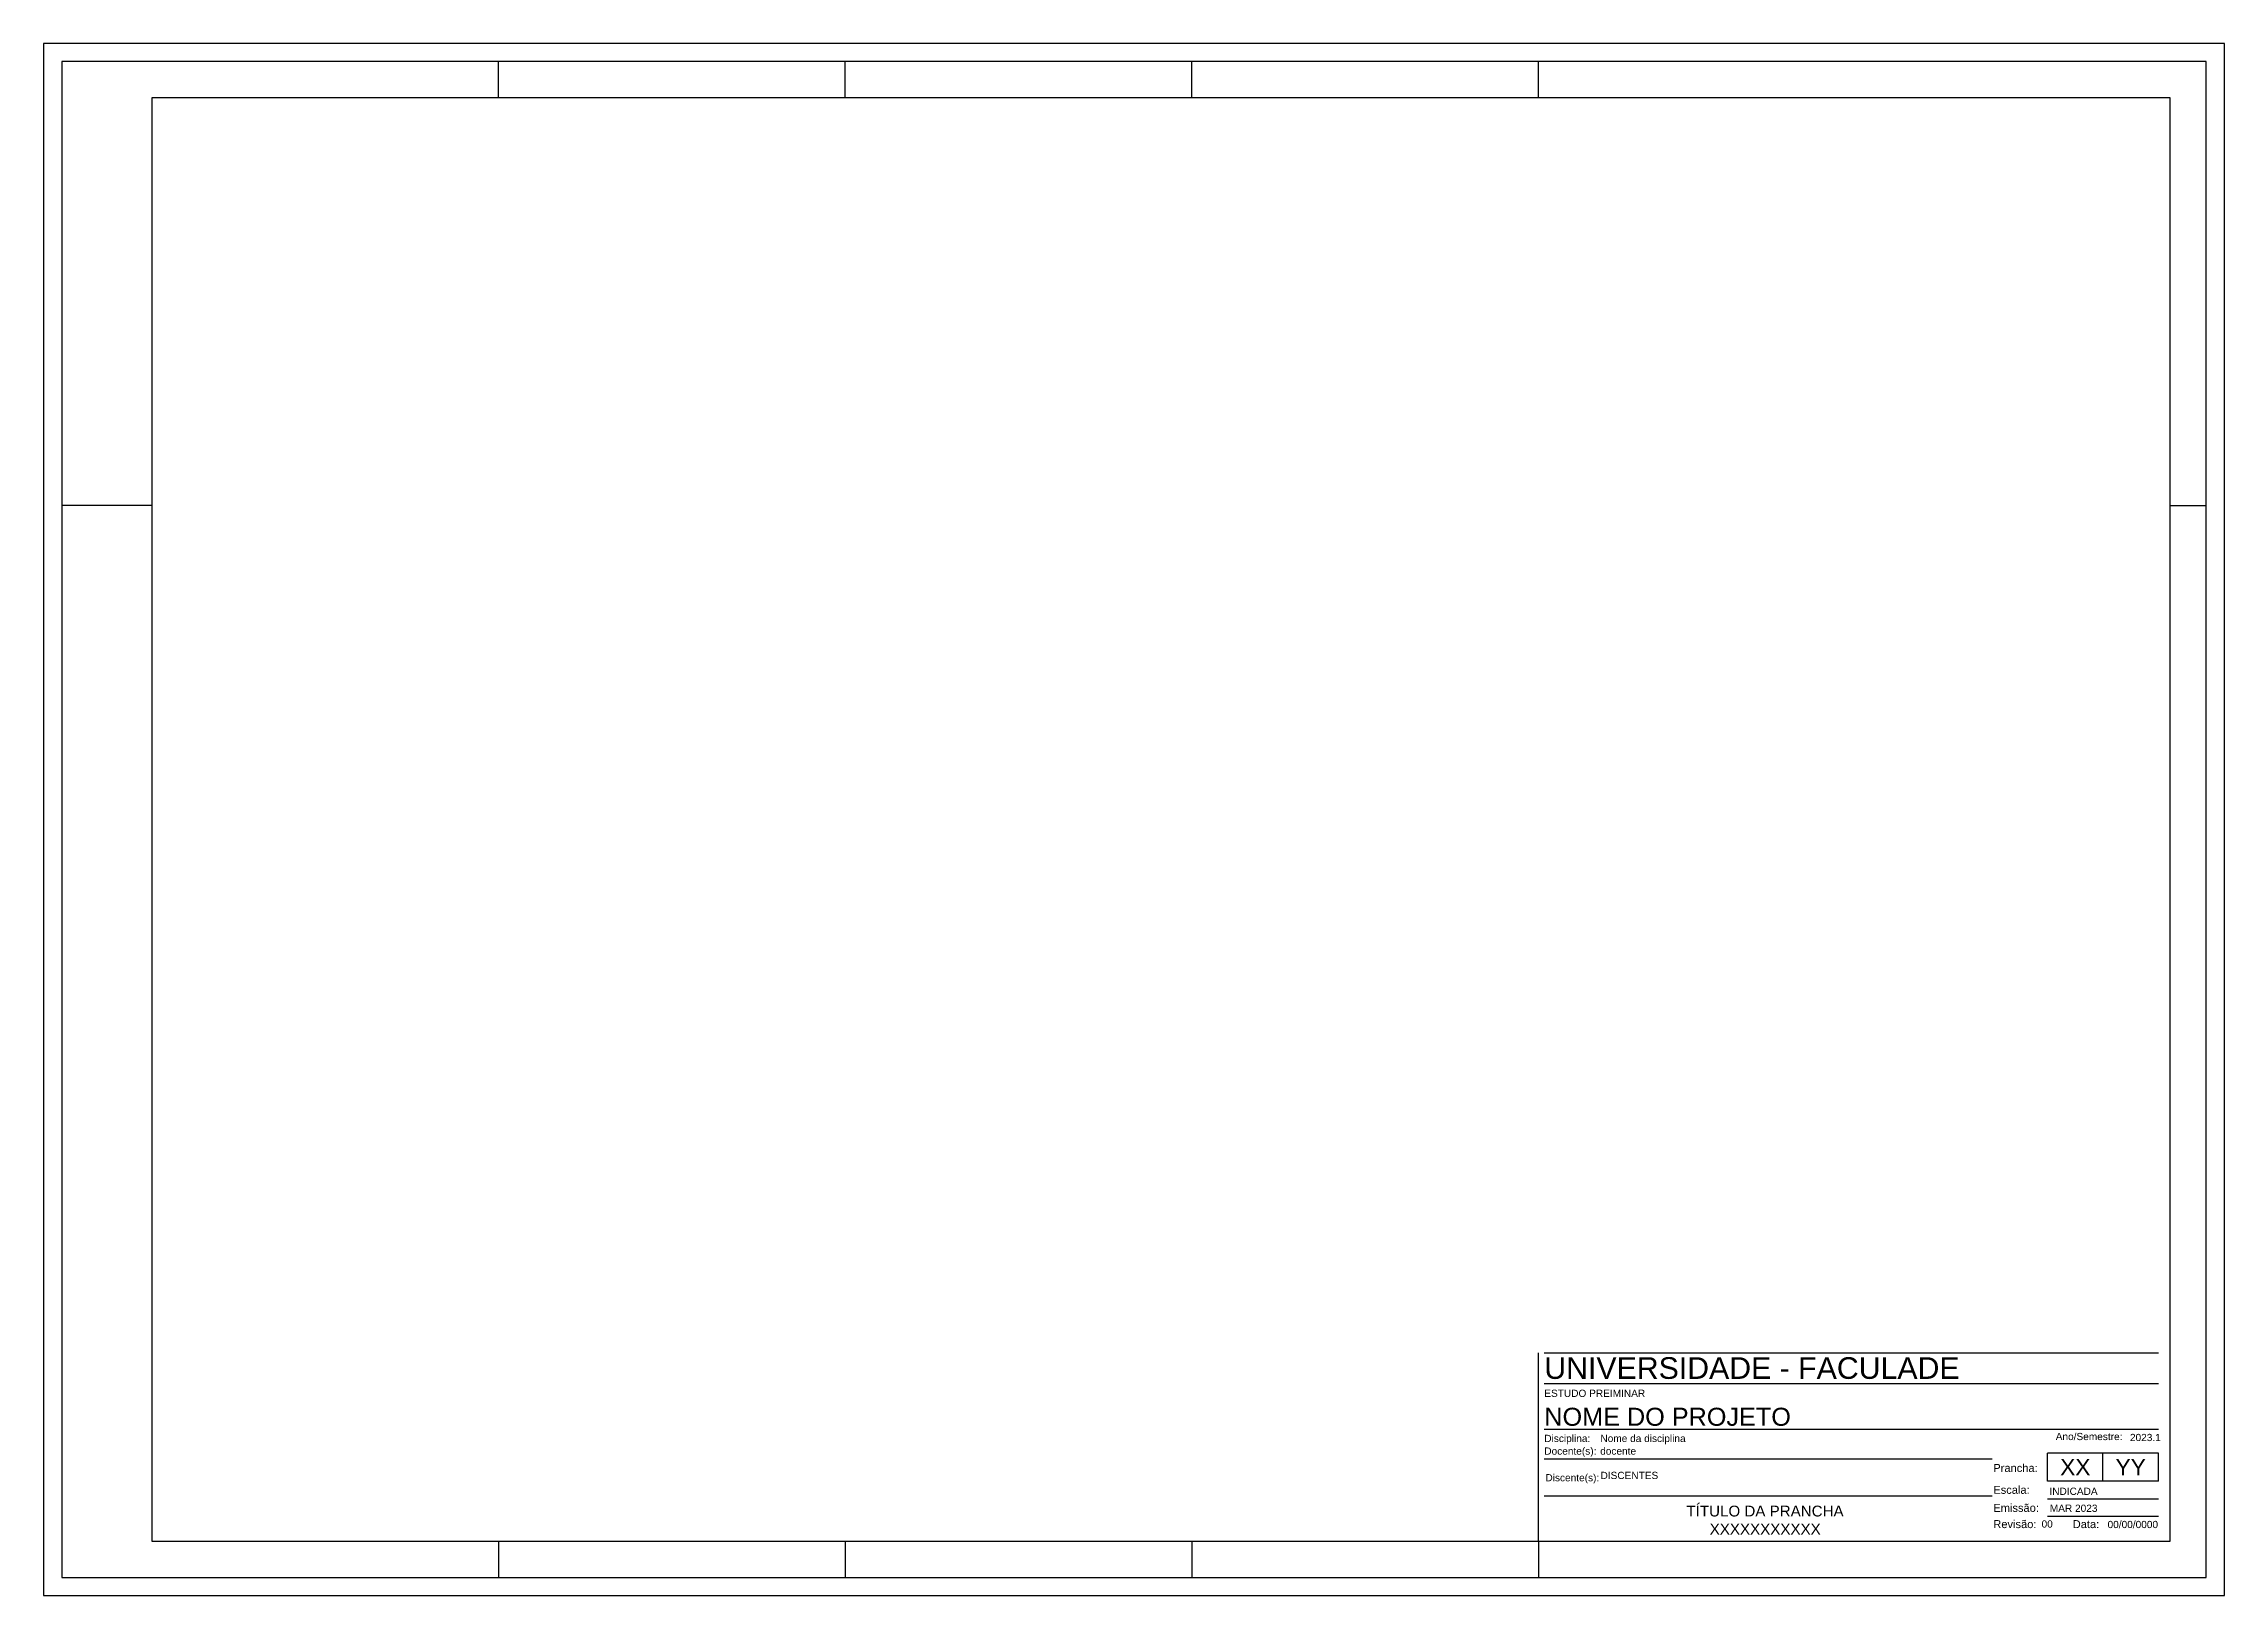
# Model space of a CAD drawing. Header units: metres. Extents: x -0.604 to 0, y 0 to 0.747.
# Drawn here: x -0.604 to 0, y 0.317 to 0.747 of the extents above; entities that cross this region are included whole.
import ezdxf
from ezdxf.enums import TextEntityAlignment as Align

# ---------------------------------------------------------------- set-up
doc = ezdxf.new("R2010")
doc.units = ezdxf.units.M
doc.header["$LTSCALE"] = 0.25
doc.layers.add('0_MRG_AUX', color=7, linetype='Continuous', true_color=0xecbcd1, plot=False)
doc.layers.add('ARQ_0', color=7, linetype='Continuous', true_color=0xff7400, plot=False)
doc.layers.add('ARQ_COTA_AZUL', color=5, linetype='Continuous', lineweight=20, true_color=0x0000ff)
for name, color, linetype in [('CARIMBO', 8, 'Continuous'), ('MRG_EXTERNA', 1, 'Continuous'), ('MRG_INTERNA', 2, 'Continuous')]:
    doc.layers.add(name, color=color, linetype=linetype)
doc.styles.add('Arial', font='arial.ttf')

# ---------------------------------------------------------------- blocks, each defined once
blk = doc.blocks.new('FORMATO_A2')
at = {"layer": '0_MRG_AUX'}
blk.add_lwpolyline([(0.005, -0.005), (0.005, 0.425), (-0.599, 0.425), (-0.599, -0.005)], close=True, dxfattribs=at)
at = {"layer": 'MRG_EXTERNA'}
blk.add_lwpolyline([(0, 0), (0, 0.42), (-0.594, 0.42), (-0.594, 0)], close=True, dxfattribs=at)
at = {"layer": 'MRG_INTERNA'}
for p, q in [((-0.473, 0.41), (-0.473, 0.42)), ((-0.377, 0.41), (-0.377, 0.42)), ((-0.377, 0.41), (-0.377, 0.42)), ((-0.281, 0.41), (-0.281, 0.42)), ((-0.185, 0.41), (-0.185, 0.42)), ((-0.185, 0.41), (-0.185, 0.42)), ((-0.569, 0.297), (-0.594, 0.297)), ((-0.01, 0.297), (0, 0.297)), ((-0.473, 0.01), (-0.473, 0)), ((-0.377, 0.01), (-0.377, 0)), ((-0.377, 0.01), (-0.377, 0)), ((-0.281, 0.01), (-0.281, 0)), ((-0.185, 0.01), (-0.185, 0)), ((-0.185, 0.01), (-0.185, 0))]:
    blk.add_line(p, q, dxfattribs=at)
blk.add_lwpolyline([(-0.569, 0.41), (-0.569, 0.01), (-0.01, 0.01), (-0.01, 0.41)], close=True, dxfattribs=at)
blk = doc.blocks.new('carimbo')
at = {"layer": 'ARQ_0'}
for q in [(-0.175, 0.05225), (0, 0)]:
    blk.add_line((-0.175, 0), q, dxfattribs=at)
at = {"layer": 'CARIMBO'}
for p, q in [((-0.17336, 0.05225), (-0.00329, 0.05225)), ((-0.17336, 0.04375), (-0.00329, 0.04375)), ((-0.00329, 0.031), (-0.17336, 0.031)), ((-0.04936, 0.02275), (-0.17336, 0.02275)), ((-0.04936, 0.0125), (-0.17336, 0.0125)), ((-0.00329, 0.01165), (-0.03396, 0.01165)), ((-0.00329, 0.00685), (-0.03396, 0.00685))]:
    blk.add_line(p, q, dxfattribs=at)
at = {"layer": 'CARIMBO', "color": 3}
for p, q in [((-0.00329, 0.02443), (-0.03396, 0.02443)), ((-0.03396, 0.01665), (-0.03396, 0.02443)), ((-0.01862, 0.01665), (-0.01862, 0.02443)), ((-0.00329, 0.01665), (-0.00329, 0.02443)), ((-0.00329, 0.01665), (-0.03396, 0.01665))]:
    blk.add_line(p, q, dxfattribs=at)
at = {"layer": 'CARIMBO', "style": 'Arial'}
for s, height, p in [('Disciplina:', 0.002, (-0.17336, 0.0275)), ('Docente(s):', 0.002, (-0.17336, 0.024)), ('Ano/Semestre:', 0.002, (-0.03171, 0.02803)), ('Prancha: ', 0.0022, (-0.049, 0.01921)), ('Escala:', 0.0022, (-0.049, 0.01315)), ('Emissão:', 0.0022, (-0.049, 0.00815)), ('Revisão: ', 0.0022, (-0.049, 0.00365)), ('Data:', 0.0022, (-0.02701, 0.00365))]:
    blk.add_text(s, height=height, dxfattribs=at).set_placement(p)
blk.add_text('Discente(s):', height=0.002, dxfattribs=at).set_placement((-0.17305, 0.01762), align=Align.MIDDLE_LEFT)
at = {"layer": 'CARIMBO', "color": 7, "linetype": 'Continuous', "style": 'Arial', "flags": 8}
for tag, p, height in [('IES-CURSO', (-0.17336, 0.045), 0.006), ('NOME', (-0.17336, 0.033), 0.005)]:
    blk.add_attdef(tag, p, '', height=height, dxfattribs=at)
at = {"layer": 'CARIMBO', "style": 'Arial', "flags": 8}
for tag, p in [('FASE', (-0.17336, 0.04)), ('DOCENTE', (-0.15788, 0.024)), ('DISCIPLINA', (-0.15782, 0.0275)), ('DISCENTE_001', (-0.15779, 0.01662)), ('DATAEMISSÃO', (-0.03335, 0.00815)), ('REVN', (-0.03563, 0.00379))]:
    blk.add_attdef(tag, p, '', height=0.002, dxfattribs=at)
for tag, p in [('A/S', (-0.00329, 0.02776)), ('REVDATA', (-0.00337, 0.00365))]:
    blk.add_attdef(tag, text='', height=0.002, dxfattribs=at).set_placement(p, align=Align.RIGHT)
at = {"layer": 'CARIMBO', "color": 7, "style": 'Arial', "flags": 8}
for tag, p in [('NUM', (-0.02629, 0.02054)), ('TOT', (-0.01095, 0.02054))]:
    blk.add_attdef(tag, text='', height=0.0045, dxfattribs=at).set_placement(p, align=Align.MIDDLE_CENTER)
at = {"layer": 'CARIMBO', "color": 3, "style": 'Arial'}
blk.add_attdef('ESCALA', (-0.03346, 0.01285), '', height=0.002, dxfattribs=at)
at = {"layer": 'CARIMBO', "color": 7, "style": 'Arial', "flags": 8}
blk.add_attdef('TITULO_01_001', (-0.134, 0.0044), '', height=0.003, dxfattribs=at)

msp = doc.modelspace()

# ---------------------------------------------------------------- block references
ref = msp.add_blockref('carimbo', (-0.015, 0.332))
ref.add_attrib('FASE', 'ESTUDO PREIMINAR', (-0.18836, 0.372), dxfattribs={"layer": 'CARIMBO', "height": 0.002, "style": 'Arial'})
ref.add_attrib('NOME', 'NOME DO PROJETO', (-0.18836, 0.364), dxfattribs={"layer": 'CARIMBO', "color": 7, "linetype": 'Continuous', "height": 0.005, "style": 'Arial'})
ref.add_attrib('DISCIPLINA', 'Nome da disciplina', (-0.17282, 0.3595), dxfattribs={"layer": 'CARIMBO', "height": 0.002, "style": 'Arial'})
ref.add_attrib('DOCENTE', 'docente', (-0.17288, 0.356), dxfattribs={"layer": 'CARIMBO', "height": 0.002, "style": 'Arial'})
ref.add_attrib('TITULO_01_001', 'TÍTULO DA PRANCHA', (-0.149, 0.33887), dxfattribs={"layer": 'CARIMBO', "color": 7, "height": 0.003, "style": 'Arial'})
ref.add_attrib('ESCALA', 'INDICADA', (-0.04846, 0.34485), dxfattribs={"layer": 'CARIMBO', "color": 3, "height": 0.002, "style": 'Arial'})
ref.add_attrib('DATAEMISSÃO', 'MAR 2023', (-0.04835, 0.34015), dxfattribs={"layer": 'CARIMBO', "height": 0.002, "style": 'Arial'})
ref.add_attrib('NUM', 'XX', dxfattribs={"layer": 'CARIMBO', "color": 7, "height": 0.0045, "style": 'Arial'}).set_placement((-0.04129, 0.35254), align=Align.MIDDLE_CENTER)
ref.add_attrib('TOT', 'YY', dxfattribs={"layer": 'CARIMBO', "color": 7, "height": 0.0045, "style": 'Arial'}).set_placement((-0.02595, 0.35254), align=Align.MIDDLE_CENTER)
ref.add_attrib('REVN', '00', (-0.05063, 0.33579), dxfattribs={"layer": 'CARIMBO', "height": 0.002, "style": 'Arial'})
ref.add_attrib('REVDATA', '00/00/0000', dxfattribs={"layer": 'CARIMBO', "height": 0.002, "style": 'Arial'}).set_placement((-0.01837, 0.33565), align=Align.RIGHT)
ref.add_attrib('IES-CURSO', 'UNIVERSIDADE - FACULADE', (-0.18836, 0.377), dxfattribs={"layer": 'CARIMBO', "color": 7, "linetype": 'Continuous', "height": 0.006, "style": 'Arial'})
ref.add_attrib('A/S', '2023.1', dxfattribs={"layer": 'CARIMBO', "height": 0.002, "style": 'Arial'}).set_placement((-0.01761, 0.35976), align=Align.RIGHT)
ref.add_attrib('DISCENTE_001', 'DISCENTES', (-0.17279, 0.34925), dxfattribs={"layer": 'CARIMBO', "height": 0.002, "style": 'Arial'})
ref.add_attrib('TITULO_01_002', 'XXXXXXXXXXX', (-0.14255, 0.33387), dxfattribs={"layer": 'CARIMBO', "color": 7, "height": 0.003, "style": 'Arial'})
at = {"layer": 'ARQ_COTA_AZUL'}
msp.add_blockref('FORMATO_A2', (-0.005, 0.322), dxfattribs=at)

doc.saveas('drawing.dxf')
